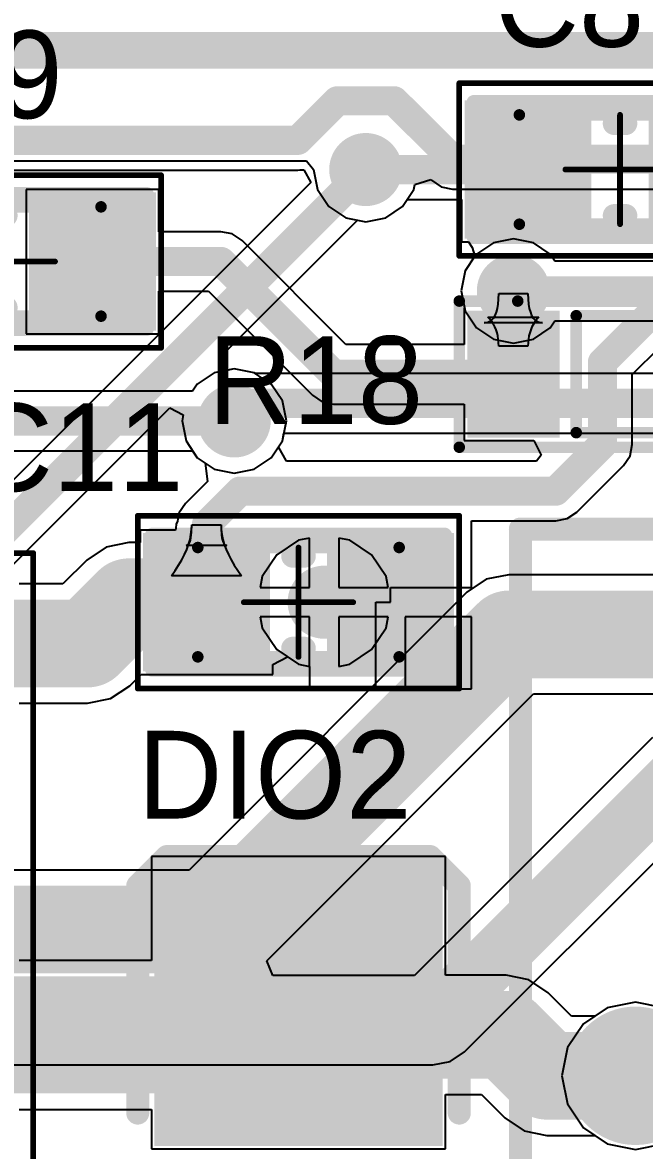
# Model space of a CAD drawing. Header units: millimetres. Extents: x 3.76 to 6.92, y 1.08 to 2.74.
# Drawn here: x 5.1076 to 5.3203, y 1.2695 to 1.6553 of the extents above; entities that cross this region are included whole.
import ezdxf

# ---------------------------------------------------------------- set-up
doc = ezdxf.new("R2010")
doc.units = ezdxf.units.MM
doc.header["$MEASUREMENT"] = 0
for name, color, linetype in [('BottomLayer', 5, 'Continuous'), ('BottomSolder', 6, 'Continuous'), ('Mechanical1', 6, 'Continuous'), ('Mechanical13', 56, 'Continuous'), ('Mechanical15', 56, 'Continuous'), ('MultiLayer', 9, 'Continuous'), ('PadHoleLayer', 156, 'Continuous'), ('TopLayer', 1, 'Continuous'), ('TopOverlay', 2, 'Continuous'), ('TopPaste', 8, 'Continuous'), ('TopSolder', 216, 'Continuous'), ('ViaHoleLayer', 16, 'Continuous')]:
    doc.layers.add(name, color=color, linetype=linetype)

# ---------------------------------------------------------------- blocks, each defined once
blk = doc.blocks.new('CONV_XL4015_3')
at = {"layer": 'Mechanical15', "const_width": 0.00197}
for points in [[(-0.45925, 0.16476), (-0.45925, -0.16476)], [(-0.25138, -0.16476), (-0.45925, -0.16476)]]:
    blk.add_lwpolyline(points, dxfattribs=at)
at = {"layer": 'Mechanical15', "const_width": 0.000984}
blk.add_lwpolyline([(-0.45974, -0.16476, 1), (-0.45876, -0.16476, 1)], format="xyb", close=True, dxfattribs=at)
blk.add_lwpolyline([(-0.45974, -0.16476, 1), (-0.45876, -0.16476, 1)], format="xyb", close=True, dxfattribs=at)
blk = doc.blocks.new('RES_SMD_0603_27')
at = {"layer": 'TopLayer'}
for points in [[(-0.04681, -0.01772), (-0.02319, -0.01772), (-0.04681, 0.01772), (-0.02319, 0.01772)], [(0.02468, -0.01771), (0.0483, -0.01771), (0.02468, 0.01772), (0.0483, 0.01772)]]:
    blk.add_solid(points, dxfattribs=at)
at = {"layer": 'TopOverlay', "const_width": 0.00394}
for points in [[(0.055, 0.025), (-0.055, 0.025)], [(-0.055, 0.025), (-0.055, -0.025)], [(0.055, 0.025), (0.055, -0.025)], [(0.015, 0.02), (-0.015, 0.02)], [(-0.015, 0.02), (-0.015, -0.02)], [(0.015, 0.02), (0.015, -0.02)], [(0.015, -0.02), (-0.015, -0.02)], [(0.035, -0.025), (-0.055, -0.025)], [(0.055, -0.025), (0.035, -0.025)]]:
    blk.add_lwpolyline(points, dxfattribs=at)
at = {"layer": 'TopOverlay', "const_width": 0.00197}
for points in [[(-0.05599, 0.025, 1), (-0.05402, 0.025, 1)], [(-0.05599, 0.025, 1), (-0.05402, 0.025, 1)], [(0.05401, 0.025, 1), (0.05598, 0.025, 1)], [(0.05401, 0.025, 1), (0.05598, 0.025, 1)], [(-0.01599, 0.02, 1), (-0.01402, 0.02, 1)], [(-0.01599, 0.02, 1), (-0.01402, 0.02, 1)], [(0.01401, 0.02, 1), (0.01598, 0.02, 1)], [(0.01401, 0.02, 1), (0.01598, 0.02, 1)], [(-0.01599, -0.02, 1), (-0.01402, -0.02, 1)], [(-0.01599, -0.02, 1), (-0.01402, -0.02, 1)], [(0.01401, -0.02, 1), (0.01598, -0.02, 1)], [(0.01401, -0.02, 1), (0.01598, -0.02, 1)], [(-0.05599, -0.025, 1), (-0.05402, -0.025, 1)], [(-0.05599, -0.025, 1), (-0.05402, -0.025, 1)], [(0.03401, -0.025, 1), (0.03598, -0.025, 1)], [(0.03401, -0.025, 1), (0.03598, -0.025, 1)], [(0.05401, -0.025, 1), (0.05598, -0.025, 1)], [(0.05401, -0.025, 1), (0.05598, -0.025, 1)]]:
    blk.add_lwpolyline(points, format="xyb", close=True, dxfattribs=at)
at = {"layer": 'TopPaste'}
for points in [[(-0.04681, -0.01772), (-0.02319, -0.01772), (-0.04681, 0.01772), (-0.02319, 0.01772)], [(0.02468, -0.01771), (0.0483, -0.01771), (0.02468, 0.01772), (0.0483, 0.01772)]]:
    blk.add_solid(points, dxfattribs=at)
at = {"layer": 'TopSolder'}
for points in [[(-0.05081, -0.02172), (-0.01919, -0.02172), (-0.05081, 0.02172), (-0.01919, 0.02172)], [(0.02068, -0.02171), (0.0523, -0.02171), (0.02068, 0.02172), (0.0523, 0.02172)]]:
    blk.add_solid(points, dxfattribs=at)
blk = doc.blocks.new('L_DIP_M_9_5_6_47')
at = {"layer": 'BottomLayer', "const_width": 0.01969}
for points in [[(-0.08858, 0, 1), (-0.0689, 0, 1)], [(0.0689, 0, 1), (0.08858, 0, 1)]]:
    blk.add_lwpolyline(points, format="xyb", close=True, dxfattribs=at)
at = {"layer": 'BottomSolder', "const_width": 0.02369}
for points in [[(-0.09058, 0, 1), (-0.0669, 0, 1)], [(0.0669, 0, 1), (0.09058, 0, 1)]]:
    blk.add_lwpolyline(points, format="xyb", close=True, dxfattribs=at)
at = {"layer": 'MultiLayer', "const_width": 0.01969}
for points in [[(-0.08858, 0, 1), (-0.0689, 0, 1)], [(0.0689, 0, 1), (0.08858, 0, 1)]]:
    blk.add_lwpolyline(points, format="xyb", close=True, dxfattribs=at)
at = {"layer": 'PadHoleLayer', "const_width": 0.01083}
for points in [[(-0.08415, 0, 1), (-0.07333, 0, 1)], [(0.07333, 0, 1), (0.08415, 0, 1)]]:
    blk.add_lwpolyline(points, format="xyb", close=True, dxfattribs=at)
at = {"layer": 'TopLayer', "const_width": 0.01969}
for points in [[(-0.08858, 0, 1), (-0.0689, 0, 1)], [(0.0689, 0, 1), (0.08858, 0, 1)]]:
    blk.add_lwpolyline(points, format="xyb", close=True, dxfattribs=at)
at = {"layer": 'TopOverlay', "const_width": 0.00787}
for points in [[(-0.11811, -0.18701), (-0.11811, 0.18701)], [(-0.11811, 0.18701), (0.11811, 0.18701)], [(0.11811, -0.18701), (0.11811, 0.18701)], [(-0.11811, -0.18701), (0.11811, -0.18701)]]:
    blk.add_lwpolyline(points, dxfattribs=at)
at = {"layer": 'TopOverlay', "const_width": 0.00394}
for points in [[(-0.12008, 0.18701, 1), (-0.11614, 0.18701, 1)], [(-0.12008, 0.18701, 1), (-0.11614, 0.18701, 1)], [(0.11614, 0.18701, 1), (0.12008, 0.18701, 1)], [(0.11614, 0.18701, 1), (0.12008, 0.18701, 1)], [(-0.12008, -0.18701, 1), (-0.11614, -0.18701, 1)], [(-0.12008, -0.18701, 1), (-0.11614, -0.18701, 1)], [(0.11614, -0.18701, 1), (0.12008, -0.18701, 1)], [(0.11614, -0.18701, 1), (0.12008, -0.18701, 1)]]:
    blk.add_lwpolyline(points, format="xyb", close=True, dxfattribs=at)
at = {"layer": 'TopSolder', "const_width": 0.02369}
for points in [[(-0.09058, 0, 1), (-0.0669, 0, 1)], [(0.0669, 0, 1), (0.09058, 0, 1)]]:
    blk.add_lwpolyline(points, format="xyb", close=True, dxfattribs=at)
blk = doc.blocks.new('DIO_SMD_106_54')
at = {"layer": 'Mechanical1', "const_width": 0.00394}
for points in [[(0.005, -0.00787), (0.005, 0.00787)], [(0.01287, 0), (-0.00287, 0)]]:
    blk.add_lwpolyline(points, dxfattribs=at)
at = {"layer": 'Mechanical1', "const_width": 0.00197}
for points in [[(0.00402, 0.00787, 1), (0.00598, 0.00787, 1)], [(-0.00386, 0, 1), (-0.00189, 0, 1)], [(0.01189, 0, 1), (0.01386, 0, 1)], [(0.00402, -0.00787, 1), (0.00598, -0.00787, 1)]]:
    blk.add_lwpolyline(points, format="xyb", close=True, dxfattribs=at)
at = {"layer": 'TopLayer'}
for points in [[(-0.035, 0.04528), (-0.125, 0.04528), (-0.035, -0.04528), (-0.125, -0.04528)], [(0.125, 0.04528), (0.035, 0.04528), (0.125, -0.04528), (0.035, -0.04528)]]:
    blk.add_solid(points, dxfattribs=at)
at = {"layer": 'TopOverlay', "const_width": 0.00787}
for points in [[(-0.13, 0.045), (-0.12, 0.055)], [(-0.04224, 0.055), (-0.12, 0.055)], [(0.135, 0.055), (0.05224, 0.055)], [(0.135, -0.055), (0.135, 0.055)], [(-0.13, -0.045), (-0.13, 0.045)], [(-0.01012, -0.02468), (-0.01012, 0.01469)], [(-0.00618, -0.005), (0.0135, 0.01469)], [(0.0135, -0.02468), (0.0135, 0.01469)], [(0.00957, -0.01681), (0.00957, 0.00681)], [(0.00366, -0.01091), (0.00366, 0.00091)], [(0.0135, -0.02468), (-0.00618, -0.005)], [(-0.12, -0.055), (-0.13, -0.045)], [(-0.04224, -0.055), (-0.12, -0.055)], [(0.135, -0.055), (0.05224, -0.055)]]:
    blk.add_lwpolyline(points, dxfattribs=at)
at = {"layer": 'TopOverlay', "const_width": 0.00394}
for points in [[(-0.12197, 0.055, 1), (-0.11803, 0.055, 1)], [(-0.12197, 0.055, 1), (-0.11803, 0.055, 1)], [(-0.04421, 0.055, 1), (-0.04028, 0.055, 1)], [(0.05028, 0.055, 1), (0.05421, 0.055, 1)], [(0.13303, 0.055, 1), (0.13697, 0.055, 1)], [(0.13303, 0.055, 1), (0.13697, 0.055, 1)], [(-0.13197, 0.045, 1), (-0.12803, 0.045, 1)], [(-0.13197, 0.045, 1), (-0.12803, 0.045, 1)], [(-0.01209, 0.01469, 1), (-0.00815, 0.01469, 1)], [(0.01154, 0.01469, 1), (0.01547, 0.01469, 1)], [(0.01154, 0.01469, 1), (0.01547, 0.01469, 1)], [(0.0076, 0.00681, 1), (0.01154, 0.00681, 1)], [(0.00169, 0.00091, 1), (0.00563, 0.00091, 1)], [(-0.00815, -0.005, 1), (-0.00421, -0.005, 1)], [(-0.00815, -0.005, 1), (-0.00421, -0.005, 1)], [(0.00169, -0.01091, 1), (0.00563, -0.01091, 1)], [(0.0076, -0.01681, 1), (0.01154, -0.01681, 1)], [(-0.01209, -0.02468, 1), (-0.00815, -0.02468, 1)], [(0.01154, -0.02468, 1), (0.01547, -0.02468, 1)], [(0.01154, -0.02468, 1), (0.01547, -0.02468, 1)], [(-0.13197, -0.045, 1), (-0.12803, -0.045, 1)], [(-0.13197, -0.045, 1), (-0.12803, -0.045, 1)], [(-0.12197, -0.055, 1), (-0.11803, -0.055, 1)], [(-0.12197, -0.055, 1), (-0.11803, -0.055, 1)], [(-0.04421, -0.055, 1), (-0.04028, -0.055, 1)], [(0.05028, -0.055, 1), (0.05421, -0.055, 1)], [(0.13303, -0.055, 1), (0.13697, -0.055, 1)], [(0.13303, -0.055, 1), (0.13697, -0.055, 1)]]:
    blk.add_lwpolyline(points, format="xyb", close=True, dxfattribs=at)
at = {"layer": 'TopPaste'}
for points in [[(-0.035, 0.04528), (-0.125, 0.04528), (-0.035, -0.04528), (-0.125, -0.04528)], [(0.125, 0.04528), (0.035, 0.04528), (0.125, -0.04528), (0.035, -0.04528)]]:
    blk.add_solid(points, dxfattribs=at)
at = {"layer": 'TopSolder'}
for points in [[(-0.031, 0.04928), (-0.129, 0.04928), (-0.031, -0.04928), (-0.129, -0.04928)], [(0.129, 0.04928), (0.031, 0.04928), (0.129, -0.04928), (0.031, -0.04928)]]:
    blk.add_solid(points, dxfattribs=at)
blk = doc.blocks.new('CN_SMD_0603_71')
at = {"layer": 'Mechanical13', "const_width": 0.00394}
for points in [[(-0.03445, -0.0187), (-0.03445, 0.0187)], [(-0.03445, 0.0187), (0.03445, 0.0187)], [(0.03445, -0.0187), (0.03445, 0.0187)], [(-0.03445, -0.0187), (0.03445, -0.0187)]]:
    blk.add_lwpolyline(points, dxfattribs=at)
at = {"layer": 'Mechanical13', "const_width": 0.00197}
for points in [[(-0.03543, 0.0187, 1), (-0.03346, 0.0187, 1)], [(-0.03543, 0.0187, 1), (-0.03346, 0.0187, 1)], [(0.03346, 0.0187, 1), (0.03543, 0.0187, 1)], [(0.03346, 0.0187, 1), (0.03543, 0.0187, 1)], [(-0.03543, -0.0187, 1), (-0.03346, -0.0187, 1)], [(-0.03543, -0.0187, 1), (-0.03346, -0.0187, 1)], [(0.03346, -0.0187, 1), (0.03543, -0.0187, 1)], [(0.03346, -0.0187, 1), (0.03543, -0.0187, 1)]]:
    blk.add_lwpolyline(points, format="xyb", close=True, dxfattribs=at)
at = {"layer": 'Mechanical15', "const_width": 0.00197}
for points in [[(-0.055, -0.02953), (-0.055, 0.02953)], [(-0.055, 0.02953), (0.055, 0.02953)], [(0.055, -0.02953), (0.055, 0.02953)], [(0, -0.0187), (0, 0.0187)], [(-0.0187, 0), (0.0187, 0)], [(-0.055, -0.02953), (0.055, -0.02953)]]:
    blk.add_lwpolyline(points, dxfattribs=at)
at = {"layer": 'Mechanical15', "const_width": 0.000984}
for points in [[(-0.05549, 0.02953, 1), (-0.05451, 0.02953, 1)], [(-0.05549, 0.02953, 1), (-0.05451, 0.02953, 1)], [(0.05451, 0.02953, 1), (0.05549, 0.02953, 1)], [(0.05451, 0.02953, 1), (0.05549, 0.02953, 1)], [(-0.00049, 0.0187, 1), (0.00049, 0.0187, 1)], [(-0.01919, 0, 1), (-0.01821, 0, 1)], [(0.01821, 0, 1), (0.01919, 0, 1)], [(-0.00049, -0.0187, 1), (0.00049, -0.0187, 1)], [(-0.05549, -0.02953, 1), (-0.05451, -0.02953, 1)], [(-0.05549, -0.02953, 1), (-0.05451, -0.02953, 1)], [(0.05451, -0.02953, 1), (0.05549, -0.02953, 1)], [(0.05451, -0.02953, 1), (0.05549, -0.02953, 1)]]:
    blk.add_lwpolyline(points, format="xyb", close=True, dxfattribs=at)
at = {"layer": 'TopLayer'}
for points in [[(-0.01378, -0.01969), (-0.01378, 0.01969), (-0.04921, -0.01969), (-0.04921, 0.01969)], [(0.04921, -0.01969), (0.04921, 0.01969), (0.01378, -0.01969), (0.01378, 0.01969)]]:
    blk.add_solid(points, dxfattribs=at)
at = {"layer": 'TopOverlay'}
for points, const_width in [([(-0.05, -0.023), (-0.05, 0.023)], 0.005), ([(-0.05, 0.023), (0.05, 0.023)], 0.005), ([(0.05, -0.023), (0.05, 0.023)], 0.005), ([(-0.00197, 0.01575), (0.00197, 0.01575)], 0.00787), ([(-0.00197, -0.01575), (0.00197, -0.01575)], 0.00787), ([(-0.05, -0.023), (0.05, -0.023)], 0.005)]:
    blk.add_lwpolyline(points, dxfattribs=dict(at, const_width=const_width))
for points, const_width in [([(-0.05125, 0.023, 1), (-0.04875, 0.023, 1)], 0.0025), ([(-0.05125, 0.023, 1), (-0.04875, 0.023, 1)], 0.0025), ([(0.04875, 0.023, 1), (0.05125, 0.023, 1)], 0.0025), ([(0.04875, 0.023, 1), (0.05125, 0.023, 1)], 0.0025), ([(-0.00394, 0.01575, 1), (0, 0.01575, 1)], 0.00394), ([(0, 0.01575, 1), (0.00394, 0.01575, 1)], 0.00394), ([(-0.00394, -0.01575, 1), (0, -0.01575, 1)], 0.00394), ([(0, -0.01575, 1), (0.00394, -0.01575, 1)], 0.00394), ([(-0.05125, -0.023, 1), (-0.04875, -0.023, 1)], 0.0025), ([(-0.05125, -0.023, 1), (-0.04875, -0.023, 1)], 0.0025), ([(0.04875, -0.023, 1), (0.05125, -0.023, 1)], 0.0025), ([(0.04875, -0.023, 1), (0.05125, -0.023, 1)], 0.0025)]:
    blk.add_lwpolyline(points, format="xyb", close=True, dxfattribs=dict(at, const_width=const_width))
at = {"layer": 'TopPaste'}
for points in [[(-0.01378, -0.01969), (-0.01378, 0.01969), (-0.04921, -0.01969), (-0.04921, 0.01969)], [(0.04921, -0.01969), (0.04921, 0.01969), (0.01378, -0.01969), (0.01378, 0.01969)]]:
    blk.add_solid(points, dxfattribs=at)
at = {"layer": 'TopSolder'}
for points in [[(-0.00978, -0.02369), (-0.00978, 0.02369), (-0.05321, -0.02369), (-0.05321, 0.02369)], [(0.05321, -0.02369), (0.05321, 0.02369), (0.00978, -0.02369), (0.00978, 0.02369)]]:
    blk.add_solid(points, dxfattribs=at)
blk = doc.blocks.new('CN_SMD_0603_73')
at = {"layer": 'Mechanical13', "const_width": 0.00394}
for points in [[(-0.03445, 0.0187), (-0.03445, -0.0187)], [(0.03445, 0.0187), (-0.03445, 0.0187)], [(0.03445, 0.0187), (0.03445, -0.0187)], [(0.03445, -0.0187), (-0.03445, -0.0187)]]:
    blk.add_lwpolyline(points, dxfattribs=at)
at = {"layer": 'Mechanical13', "const_width": 0.00197}
for points in [[(-0.03543, 0.0187, 1), (-0.03346, 0.0187, 1)], [(-0.03543, 0.0187, 1), (-0.03346, 0.0187, 1)], [(0.03346, 0.0187, 1), (0.03543, 0.0187, 1)], [(0.03346, 0.0187, 1), (0.03543, 0.0187, 1)], [(-0.03543, -0.0187, 1), (-0.03346, -0.0187, 1)], [(-0.03543, -0.0187, 1), (-0.03346, -0.0187, 1)], [(0.03346, -0.0187, 1), (0.03543, -0.0187, 1)], [(0.03346, -0.0187, 1), (0.03543, -0.0187, 1)]]:
    blk.add_lwpolyline(points, format="xyb", close=True, dxfattribs=at)
at = {"layer": 'Mechanical15', "const_width": 0.00197}
for points in [[(-0.055, 0.02953), (-0.055, -0.02953)], [(0.055, 0.02953), (-0.055, 0.02953)], [(0.055, 0.02953), (0.055, -0.02953)], [(0, 0.0187), (0, -0.0187)], [(0.0187, 0), (-0.0187, 0)], [(0.055, -0.02953), (-0.055, -0.02953)]]:
    blk.add_lwpolyline(points, dxfattribs=at)
at = {"layer": 'Mechanical15', "const_width": 0.000984}
for points in [[(-0.05549, 0.02953, 1), (-0.05451, 0.02953, 1)], [(-0.05549, 0.02953, 1), (-0.05451, 0.02953, 1)], [(0.05451, 0.02953, 1), (0.05549, 0.02953, 1)], [(0.05451, 0.02953, 1), (0.05549, 0.02953, 1)], [(-0.00049, 0.0187, 1), (0.00049, 0.0187, 1)], [(-0.01919, 0, 1), (-0.01821, 0, 1)], [(0.01821, 0, 1), (0.01919, 0, 1)], [(-0.00049, -0.0187, 1), (0.00049, -0.0187, 1)], [(-0.05549, -0.02953, 1), (-0.05451, -0.02953, 1)], [(-0.05549, -0.02953, 1), (-0.05451, -0.02953, 1)], [(0.05451, -0.02953, 1), (0.05549, -0.02953, 1)], [(0.05451, -0.02953, 1), (0.05549, -0.02953, 1)]]:
    blk.add_lwpolyline(points, format="xyb", close=True, dxfattribs=at)
at = {"layer": 'TopLayer'}
for points in [[(-0.01378, -0.01969), (-0.01378, 0.01969), (-0.04921, -0.01969), (-0.04921, 0.01969)], [(0.04921, -0.01969), (0.04921, 0.01969), (0.01378, -0.01969), (0.01378, 0.01969)]]:
    blk.add_solid(points, dxfattribs=at)
at = {"layer": 'TopOverlay'}
for points, const_width in [([(-0.05, 0.023), (-0.05, -0.023)], 0.005), ([(0.05, 0.023), (-0.05, 0.023)], 0.005), ([(0.05, 0.023), (0.05, -0.023)], 0.005), ([(0.00197, 0.01575), (-0.00197, 0.01575)], 0.00787), ([(0.00197, -0.01575), (-0.00197, -0.01575)], 0.00787), ([(0.05, -0.023), (-0.05, -0.023)], 0.005)]:
    blk.add_lwpolyline(points, dxfattribs=dict(at, const_width=const_width))
for points, const_width in [([(-0.05125, 0.023, 1), (-0.04875, 0.023, 1)], 0.0025), ([(-0.05125, 0.023, 1), (-0.04875, 0.023, 1)], 0.0025), ([(0.04875, 0.023, 1), (0.05125, 0.023, 1)], 0.0025), ([(0.04875, 0.023, 1), (0.05125, 0.023, 1)], 0.0025), ([(-0.00394, 0.01575, 1), (0, 0.01575, 1)], 0.00394), ([(0, 0.01575, 1), (0.00394, 0.01575, 1)], 0.00394), ([(-0.00394, -0.01575, 1), (0, -0.01575, 1)], 0.00394), ([(0, -0.01575, 1), (0.00394, -0.01575, 1)], 0.00394), ([(-0.05125, -0.023, 1), (-0.04875, -0.023, 1)], 0.0025), ([(-0.05125, -0.023, 1), (-0.04875, -0.023, 1)], 0.0025), ([(0.04875, -0.023, 1), (0.05125, -0.023, 1)], 0.0025), ([(0.04875, -0.023, 1), (0.05125, -0.023, 1)], 0.0025)]:
    blk.add_lwpolyline(points, format="xyb", close=True, dxfattribs=dict(at, const_width=const_width))
at = {"layer": 'TopPaste'}
for points in [[(-0.01378, -0.01969), (-0.01378, 0.01969), (-0.04921, -0.01969), (-0.04921, 0.01969)], [(0.04921, -0.01969), (0.04921, 0.01969), (0.01378, -0.01969), (0.01378, 0.01969)]]:
    blk.add_solid(points, dxfattribs=at)
at = {"layer": 'TopSolder'}
for points in [[(-0.00978, -0.02369), (-0.00978, 0.02369), (-0.05321, -0.02369), (-0.05321, 0.02369)], [(0.05321, -0.02369), (0.05321, 0.02369), (0.00978, -0.02369), (0.00978, 0.02369)]]:
    blk.add_solid(points, dxfattribs=at)
blk = doc.blocks.new('CN_SMD_0603_74')
at = {"layer": 'Mechanical13', "const_width": 0.00394}
for points in [[(-0.03445, 0.0187), (-0.03445, -0.0187)], [(0.03445, 0.0187), (-0.03445, 0.0187)], [(0.03445, 0.0187), (0.03445, -0.0187)], [(0.03445, -0.0187), (-0.03445, -0.0187)]]:
    blk.add_lwpolyline(points, dxfattribs=at)
at = {"layer": 'Mechanical13', "const_width": 0.00197}
for points in [[(-0.03543, 0.0187, 1), (-0.03346, 0.0187, 1)], [(-0.03543, 0.0187, 1), (-0.03346, 0.0187, 1)], [(0.03346, 0.0187, 1), (0.03543, 0.0187, 1)], [(0.03346, 0.0187, 1), (0.03543, 0.0187, 1)], [(-0.03543, -0.0187, 1), (-0.03346, -0.0187, 1)], [(-0.03543, -0.0187, 1), (-0.03346, -0.0187, 1)], [(0.03346, -0.0187, 1), (0.03543, -0.0187, 1)], [(0.03346, -0.0187, 1), (0.03543, -0.0187, 1)]]:
    blk.add_lwpolyline(points, format="xyb", close=True, dxfattribs=at)
at = {"layer": 'Mechanical15', "const_width": 0.00197}
for points in [[(-0.055, 0.02953), (-0.055, -0.02953)], [(0.055, 0.02953), (-0.055, 0.02953)], [(0.055, 0.02953), (0.055, -0.02953)], [(0, 0.0187), (0, -0.0187)], [(0.0187, 0), (-0.0187, 0)], [(0.055, -0.02953), (-0.055, -0.02953)]]:
    blk.add_lwpolyline(points, dxfattribs=at)
at = {"layer": 'Mechanical15', "const_width": 0.000984}
for points in [[(-0.05549, 0.02953, 1), (-0.05451, 0.02953, 1)], [(-0.05549, 0.02953, 1), (-0.05451, 0.02953, 1)], [(0.05451, 0.02953, 1), (0.05549, 0.02953, 1)], [(0.05451, 0.02953, 1), (0.05549, 0.02953, 1)], [(-0.00049, 0.0187, 1), (0.00049, 0.0187, 1)], [(-0.01919, 0, 1), (-0.01821, 0, 1)], [(0.01821, 0, 1), (0.01919, 0, 1)], [(-0.00049, -0.0187, 1), (0.00049, -0.0187, 1)], [(-0.05549, -0.02953, 1), (-0.05451, -0.02953, 1)], [(-0.05549, -0.02953, 1), (-0.05451, -0.02953, 1)], [(0.05451, -0.02953, 1), (0.05549, -0.02953, 1)], [(0.05451, -0.02953, 1), (0.05549, -0.02953, 1)]]:
    blk.add_lwpolyline(points, format="xyb", close=True, dxfattribs=at)
at = {"layer": 'TopLayer'}
for points in [[(-0.01378, -0.01969), (-0.01378, 0.01969), (-0.04921, -0.01969), (-0.04921, 0.01969)], [(0.04921, -0.01969), (0.04921, 0.01969), (0.01378, -0.01969), (0.01378, 0.01969)]]:
    blk.add_solid(points, dxfattribs=at)
at = {"layer": 'TopOverlay'}
for points, const_width in [([(-0.05, 0.023), (-0.05, -0.023)], 0.005), ([(0.05, 0.023), (-0.05, 0.023)], 0.005), ([(0.05, 0.023), (0.05, -0.023)], 0.005), ([(0.00197, 0.01575), (-0.00197, 0.01575)], 0.00787), ([(0.00197, -0.01575), (-0.00197, -0.01575)], 0.00787), ([(0.05, -0.023), (-0.05, -0.023)], 0.005)]:
    blk.add_lwpolyline(points, dxfattribs=dict(at, const_width=const_width))
for points, const_width in [([(-0.05125, 0.023, 1), (-0.04875, 0.023, 1)], 0.0025), ([(-0.05125, 0.023, 1), (-0.04875, 0.023, 1)], 0.0025), ([(0.04875, 0.023, 1), (0.05125, 0.023, 1)], 0.0025), ([(0.04875, 0.023, 1), (0.05125, 0.023, 1)], 0.0025), ([(-0.00394, 0.01575, 1), (0, 0.01575, 1)], 0.00394), ([(0, 0.01575, 1), (0.00394, 0.01575, 1)], 0.00394), ([(-0.00394, -0.01575, 1), (0, -0.01575, 1)], 0.00394), ([(0, -0.01575, 1), (0.00394, -0.01575, 1)], 0.00394), ([(-0.05125, -0.023, 1), (-0.04875, -0.023, 1)], 0.0025), ([(-0.05125, -0.023, 1), (-0.04875, -0.023, 1)], 0.0025), ([(0.04875, -0.023, 1), (0.05125, -0.023, 1)], 0.0025), ([(0.04875, -0.023, 1), (0.05125, -0.023, 1)], 0.0025)]:
    blk.add_lwpolyline(points, format="xyb", close=True, dxfattribs=dict(at, const_width=const_width))
at = {"layer": 'TopPaste'}
for points in [[(-0.01378, -0.01969), (-0.01378, 0.01969), (-0.04921, -0.01969), (-0.04921, 0.01969)], [(0.04921, -0.01969), (0.04921, 0.01969), (0.01378, -0.01969), (0.01378, 0.01969)]]:
    blk.add_solid(points, dxfattribs=at)
at = {"layer": 'TopSolder'}
for points in [[(-0.00978, -0.02369), (-0.00978, 0.02369), (-0.05321, -0.02369), (-0.05321, 0.02369)], [(0.05321, -0.02369), (0.05321, 0.02369), (0.00978, -0.02369), (0.00978, 0.02369)]]:
    blk.add_solid(points, dxfattribs=at)

msp = doc.modelspace()

# ---------------------------------------------------------------- linework, layer by layer
at = {"layer": 'BottomLayer'}
for p, q in [((5.08623, 1.6048), (5.20177, 1.6048)), ((5.20177, 1.6048), (5.20246, 1.60494)), ((5.20246, 1.60494), (5.20382, 1.60496)), ((5.20382, 1.60496), (5.20616, 1.60058)), ((5.24183, 1.59991), (5.24726, 1.60156)), ((5.24726, 1.60156), (5.24749, 1.60133)), ((5.24749, 1.60133), (5.25079, 1.59912)), ((5.20616, 1.60058), (5.07978, 1.4742)), ((5.23762, 1.59238), (5.24148, 1.59817)), ((5.24148, 1.59817), (5.24183, 1.59991)), ((5.25079, 1.59912), (5.2547, 1.59834)), ((5.2547, 1.59834), (5.4163, 1.59834)), ((5.23183, 1.58852), (5.23762, 1.59238)), ((5.17546, 1.54104), (5.22214, 1.58773)), ((5.22214, 1.58773), (5.225, 1.58716)), ((5.225, 1.58716), (5.23183, 1.58852)), ((5.26868, 1.57998), (5.26289, 1.57611)), ((5.27551, 1.58133), (5.26868, 1.57998)), ((5.28234, 1.57998), (5.27551, 1.58133)), ((5.28813, 1.57611), (5.28234, 1.57998)), ((5.26289, 1.57611), (5.25902, 1.57032)), ((5.28974, 1.57369), (5.28813, 1.57611)), ((5.25902, 1.57032), (5.25767, 1.56349)), ((5.45649, 1.57369), (5.28974, 1.57369)), ((5.25767, 1.56349), (5.25902, 1.55666)), ((5.25902, 1.55666), (5.26289, 1.55087)), ((5.28813, 1.55087), (5.28974, 1.5533)), ((5.28974, 1.5533), (5.46549, 1.5533)), ((5.26289, 1.55087), (5.26868, 1.54701)), ((5.28234, 1.54701), (5.28813, 1.55087)), ((5.26868, 1.54701), (5.27551, 1.54565)), ((5.27551, 1.54565), (5.28234, 1.54701)), ((5.17792, 1.53643), (5.17546, 1.54104)), ((5.18, 1.53684), (5.17792, 1.53643)), ((5.18683, 1.53548), (5.18, 1.53684)), ((5.18726, 1.5352), (5.18683, 1.53548)), ((5.52877, 1.5352), (5.18726, 1.5352)), ((5.09121, 1.45679), (5.15796, 1.52354)), ((5.15796, 1.52354), (5.16257, 1.52108)), ((5.16257, 1.52108), (5.16216, 1.519)), ((5.16216, 1.519), (5.16352, 1.51217)), ((5.19648, 1.51217), (5.19701, 1.5148)), ((5.19701, 1.5148), (5.52877, 1.5148)), ((5.16352, 1.51217), (5.16738, 1.50638)), ((5.19262, 1.50638), (5.19648, 1.51217)), ((5.16738, 1.50638), (5.17317, 1.50252)), ((5.18683, 1.50252), (5.19262, 1.50638)), ((5.17317, 1.50252), (5.18, 1.50116)), ((5.18, 1.50116), (5.18683, 1.50252)), ((5.202, 1.47819), (5.19456, 1.47322)), ((5.20578, 1.47895), (5.202, 1.47819)), ((5.20578, 1.462), (5.20578, 1.47895)), ((5.21956, 1.47819), (5.21578, 1.47895)), ((5.21578, 1.47895), (5.21578, 1.462)), ((5.227, 1.47322), (5.21956, 1.47819)), ((5.19456, 1.47322), (5.18959, 1.46578)), ((5.23197, 1.46578), (5.227, 1.47322)), ((5.274, 1.46639), (5.2662, 1.46484)), ((5.39985, 1.46639), (5.274, 1.46639)), ((5.18959, 1.46578), (5.18883, 1.462)), ((5.23273, 1.462), (5.23197, 1.46578)), ((5.2662, 1.46484), (5.25958, 1.46042)), ((5.25958, 1.46042), (5.16455, 1.36539)), ((5.18883, 1.462), (5.20578, 1.462)), ((5.21578, 1.462), (5.23273, 1.462)), ((5.20578, 1.452), (5.18883, 1.452)), ((5.18883, 1.452), (5.18959, 1.44822)), ((5.20578, 1.43505), (5.20578, 1.452)), ((5.23273, 1.452), (5.21578, 1.452)), ((5.21578, 1.452), (5.21578, 1.43505)), ((5.23197, 1.44822), (5.23273, 1.452)), ((5.18959, 1.44822), (5.19456, 1.44078)), ((5.227, 1.44078), (5.23197, 1.44822)), ((5.19456, 1.44078), (5.202, 1.43581)), ((5.21956, 1.43581), (5.227, 1.44078)), ((5.202, 1.43581), (5.20578, 1.43505)), ((5.21578, 1.43505), (5.21956, 1.43581)), ((5.19113, 1.33429), (5.28245, 1.42561)), ((5.28245, 1.42561), (5.32885, 1.42561)), ((5.3231, 1.41073), (5.24167, 1.32929)), ((5.25881, 1.30319), (5.34473, 1.3891)), ((5.16455, 1.36539), (4.9883, 1.36539)), ((5.1932, 1.32929), (5.19113, 1.33429)), ((5.24167, 1.32929), (5.1932, 1.32929)), ((5.31726, 1.32017), (5.30763, 1.31825)), ((5.32689, 1.31825), (5.31726, 1.32017)), ((5.30763, 1.31825), (5.29946, 1.3128)), ((5.29946, 1.3128), (5.29401, 1.30463)), ((5.29401, 1.30463), (5.29209, 1.295)), ((5.25385, 1.29987), (5.25881, 1.30319)), ((4.52084, 1.29871), (5.248, 1.29871)), ((5.248, 1.29871), (5.25385, 1.29987)), ((5.29209, 1.295), (5.29401, 1.28537)), ((5.29401, 1.28537), (5.29946, 1.2772)), ((5.29946, 1.2772), (5.30763, 1.27175)), ((5.30763, 1.27175), (5.31726, 1.26983)), ((5.31726, 1.26983), (5.32689, 1.27175))]:
    msp.add_line(p, q, dxfattribs=at)
for points, const_width in [([(5.06827, 1.6445), (5.40027, 1.6445)], 0.01), ([(5.20177, 1.615), (5.21527, 1.6285)], 0.01), ([(5.21527, 1.6285), (5.23473, 1.6285)], 0.01), ([(5.23473, 1.6285), (5.2547, 1.60854)], 0.01), ([(5.072, 1.615), (5.20177, 1.615)], 0.01), ([(5.2547, 1.60854), (5.43054, 1.60854)], 0.01), ([(5.084, 1.464), (5.225, 1.605)], 0.01), ([(5.27551, 1.56349), (5.46549, 1.56349)], 0.01), ([(5.18, 1.519), (5.186, 1.525)], 0.01), ([(5.186, 1.525), (5.543, 1.525)], 0.01), ([(5.173, 1.345), (5.274, 1.446)], 0.03), ([(5.274, 1.446), (5.84016, 1.446)], 0.03), ([(5.248, 1.314), (5.34, 1.406)], 0.02), ([(4.956, 1.345), (5.173, 1.345)], 0.03), ([(4.52084, 1.314), (5.248, 1.314)], 0.02)]:
    msp.add_lwpolyline(points, dxfattribs=dict(at, const_width=const_width))
for points, const_width in [([(5.21277, 1.6285, 1), (5.21777, 1.6285, 1)], 0.005), ([(5.21277, 1.6285, 1), (5.21777, 1.6285, 1)], 0.005), ([(5.23223, 1.6285, 1), (5.23723, 1.6285, 1)], 0.005), ([(5.23223, 1.6285, 1), (5.23723, 1.6285, 1)], 0.005), ([(5.19927, 1.615, 1), (5.20427, 1.615, 1)], 0.005), ([(5.19927, 1.615, 1), (5.20427, 1.615, 1)], 0.005), ([(5.21875, 1.605, 1), (5.23125, 1.605, 1)], 0.0125), ([(5.2522, 1.60854, 1), (5.2572, 1.60854, 1)], 0.005), ([(5.2522, 1.60854, 1), (5.2572, 1.60854, 1)], 0.005), ([(5.2225, 1.605, 1), (5.2275, 1.605, 1)], 0.005), ([(5.26926, 1.56349, 1), (5.28176, 1.56349, 1)], 0.0125), ([(5.27301, 1.56349, 1), (5.27801, 1.56349, 1)], 0.005), ([(5.17375, 1.519, 1), (5.18625, 1.519, 1)], 0.0125), ([(5.1835, 1.525, 1), (5.1885, 1.525, 1)], 0.005), ([(5.1835, 1.525, 1), (5.1885, 1.525, 1)], 0.005), ([(5.1775, 1.519, 1), (5.1825, 1.519, 1)], 0.005), ([(5.20453, 1.457, 1), (5.21703, 1.457, 1)], 0.0125), ([(5.2665, 1.446, 1), (5.2815, 1.446, 1)], 0.015), ([(5.2665, 1.446, 1), (5.2815, 1.446, 1)], 0.015), ([(5.1655, 1.345, 1), (5.1805, 1.345, 1)], 0.015), ([(5.1655, 1.345, 1), (5.1805, 1.345, 1)], 0.015), ([(5.243, 1.314, 1), (5.253, 1.314, 1)], 0.01), ([(5.243, 1.314, 1), (5.253, 1.314, 1)], 0.01)]:
    msp.add_lwpolyline(points, format="xyb", close=True, dxfattribs=dict(at, const_width=const_width))
at = {"layer": 'MultiLayer', "const_width": 0.0125}
for points in [[(5.21875, 1.605, 1), (5.23125, 1.605, 1)], [(5.26926, 1.56349, 1), (5.28176, 1.56349, 1)], [(5.17375, 1.519, 1), (5.18625, 1.519, 1)], [(5.20453, 1.457, 1), (5.21703, 1.457, 1)]]:
    msp.add_lwpolyline(points, format="xyb", close=True, dxfattribs=at)
at = {"layer": 'TopLayer'}
for p, q in [((5.08837, 1.608), (5.2047, 1.608)), ((5.2047, 1.608), (5.20716, 1.605)), ((5.20716, 1.605), (5.20852, 1.59817)), ((5.15421, 1.59823), (5.10878, 1.59823)), ((5.10878, 1.59823), (5.10878, 1.54886)), ((5.15421, 1.58374), (5.15421, 1.59823)), ((5.20852, 1.59817), (5.21238, 1.59238)), ((5.23762, 1.59238), (5.23923, 1.5948)), ((5.23923, 1.5948), (5.25779, 1.5948)), ((5.25779, 1.5948), (5.25779, 1.58031)), ((5.21238, 1.59238), (5.21817, 1.58852)), ((5.23183, 1.58852), (5.23762, 1.59238)), ((5.21817, 1.58852), (5.225, 1.58716)), ((5.225, 1.58716), (5.23183, 1.58852)), ((5.17546, 1.58374), (5.15421, 1.58374)), ((5.17936, 1.58296), (5.17546, 1.58374)), ((5.18267, 1.58075), (5.17936, 1.58296)), ((5.21823, 1.54519), (5.18267, 1.58075)), ((5.25779, 1.58031), (5.26019, 1.58031)), ((5.26019, 1.58031), (5.26146, 1.57833)), ((5.26146, 1.57833), (5.26236, 1.57532)), ((5.26236, 1.57532), (5.25902, 1.57032)), ((5.25902, 1.57032), (5.25767, 1.56349)), ((5.15421, 1.54886), (5.15421, 1.56335)), ((5.15421, 1.56335), (5.17123, 1.56335)), ((5.17123, 1.56335), (5.20679, 1.52779)), ((5.25767, 1.56349), (5.25879, 1.55783)), ((5.27046, 1.56069), (5.27051, 1.56259)), ((5.27051, 1.56259), (5.28051, 1.56259)), ((5.28051, 1.56259), (5.28056, 1.56069)), ((5.27006, 1.55749), (5.27031, 1.55899)), ((5.27031, 1.55899), (5.27046, 1.56069)), ((5.28056, 1.56069), (5.28071, 1.55899)), ((5.28071, 1.55899), (5.28096, 1.55749)), ((5.25879, 1.55783), (5.2587, 1.55771)), ((5.2587, 1.55771), (5.2587, 1.55771)), ((5.2587, 1.55771), (5.2587, 1.54519)), ((5.26871, 1.55419), (5.26926, 1.55509)), ((5.26926, 1.55509), (5.26971, 1.55619)), ((5.26971, 1.55619), (5.27006, 1.55749)), ((5.28096, 1.55749), (5.28131, 1.55619)), ((5.28131, 1.55619), (5.28176, 1.55509)), ((5.28176, 1.55509), (5.28231, 1.55419)), ((5.26551, 1.55259), (5.26646, 1.55269)), ((5.28551, 1.55259), (5.26551, 1.55259)), ((5.26646, 1.55269), (5.26731, 1.55299)), ((5.26747, 1.5538), (5.26676, 1.55456)), ((5.26676, 1.55456), (5.28426, 1.55456)), ((5.26731, 1.55299), (5.26806, 1.55349)), ((5.26811, 1.55299), (5.26747, 1.5538)), ((5.26806, 1.55349), (5.26871, 1.55419)), ((5.26867, 1.55212), (5.26811, 1.55299)), ((5.26916, 1.5512), (5.26867, 1.55212)), ((5.26957, 1.55022), (5.26916, 1.5512)), ((5.28186, 1.5512), (5.28145, 1.55022)), ((5.28235, 1.55212), (5.28186, 1.5512)), ((5.28231, 1.55419), (5.28296, 1.55349)), ((5.28291, 1.55299), (5.28235, 1.55212)), ((5.28355, 1.5538), (5.28291, 1.55299)), ((5.28296, 1.55349), (5.28371, 1.55299)), ((5.28426, 1.55456), (5.28355, 1.5538)), ((5.28371, 1.55299), (5.28456, 1.55269)), ((5.28456, 1.55269), (5.28551, 1.55259)), ((5.10878, 1.54886), (5.15421, 1.54886)), ((5.26991, 1.54919), (5.26957, 1.55022)), ((5.27017, 1.54811), (5.26991, 1.54919)), ((5.27036, 1.54697), (5.27017, 1.54811)), ((5.28085, 1.54811), (5.28066, 1.54697)), ((5.28111, 1.54919), (5.28085, 1.54811)), ((5.28145, 1.55022), (5.28111, 1.54919)), ((5.2587, 1.54519), (5.21823, 1.54519)), ((5.27047, 1.54578), (5.27036, 1.54697)), ((5.27051, 1.54453), (5.27047, 1.54578)), ((5.28051, 1.54453), (5.27051, 1.54453)), ((5.28055, 1.54578), (5.28051, 1.54453)), ((5.28066, 1.54697), (5.28055, 1.54578)), ((5.3162, 1.53486), (5.32557, 1.54423)), ((5.18, 1.53684), (5.17317, 1.53548)), ((5.18683, 1.53548), (5.18, 1.53684)), ((5.17317, 1.53548), (5.16738, 1.53162)), ((5.19262, 1.53162), (5.18683, 1.53548)), ((5.3162, 1.511), (5.3162, 1.53486)), ((5.16577, 1.5292), (4.93815, 1.5292)), ((5.16738, 1.53162), (5.16577, 1.5292)), ((5.19648, 1.52583), (5.19262, 1.53162)), ((5.19784, 1.519), (5.19648, 1.52583)), ((5.20679, 1.52779), (5.2101, 1.52558)), ((5.2101, 1.52558), (5.214, 1.5248)), ((5.214, 1.5248), (5.2587, 1.5248)), ((5.2587, 1.5248), (5.2587, 1.51228)), ((5.19648, 1.51217), (5.19784, 1.519)), ((4.739, 1.5088), (5.16577, 1.5088)), ((5.16577, 1.5088), (5.16738, 1.50638)), ((5.19516, 1.5102), (5.19648, 1.51217)), ((5.19784, 1.5052), (5.19516, 1.5102)), ((5.2587, 1.51228), (5.28247, 1.51228)), ((5.28247, 1.51228), (5.28497, 1.50728)), ((5.31542, 1.5071), (5.3162, 1.511)), ((5.16738, 1.50638), (5.17009, 1.50458)), ((5.28341, 1.5052), (5.19784, 1.5052)), ((5.28497, 1.50728), (5.28341, 1.5052)), ((5.31321, 1.50379), (5.31542, 1.5071)), ((5.17009, 1.50458), (5.17085, 1.49827)), ((5.29721, 1.48779), (5.31321, 1.50379)), ((5.17085, 1.49827), (5.16329, 1.49071)), ((5.16329, 1.49071), (5.16108, 1.48741)), ((5.16108, 1.48741), (5.16055, 1.4847)), ((5.29, 1.4848), (5.2939, 1.48558)), ((5.2939, 1.48558), (5.29721, 1.48779)), ((5.15996, 1.48168), (5.14779, 1.48168)), ((5.14779, 1.48168), (5.14779, 1.47739)), ((5.16004, 1.48231), (5.15996, 1.48168)), ((5.1601, 1.48373), (5.16004, 1.48231)), ((5.16055, 1.4847), (5.1601, 1.48373)), ((5.16522, 1.48018), (5.16543, 1.48185)), ((5.16543, 1.48185), (5.1655, 1.4835)), ((5.16543, 1.48096), (5.1655, 1.4835)), ((5.1655, 1.4835), (5.1755, 1.4835)), ((5.1655, 1.4835), (5.1755, 1.4835)), ((5.1755, 1.4835), (5.17557, 1.48185)), ((5.1755, 1.4835), (5.17552, 1.48216)), ((5.17552, 1.48216), (5.17568, 1.4799)), ((5.17557, 1.48185), (5.17578, 1.48018)), ((5.26121, 1.462), (5.26121, 1.4848)), ((5.26121, 1.4848), (5.29, 1.4848)), ((5.16439, 1.47677), (5.16488, 1.47849)), ((5.16481, 1.47757), (5.16502, 1.47821)), ((5.16488, 1.47849), (5.16522, 1.48018)), ((5.16502, 1.47821), (5.16519, 1.47899)), ((5.16519, 1.47899), (5.16533, 1.4799)), ((5.16533, 1.4799), (5.16543, 1.48096)), ((5.17568, 1.4799), (5.17581, 1.47899)), ((5.17578, 1.48018), (5.17613, 1.47849)), ((5.17581, 1.47899), (5.17599, 1.47821)), ((5.17599, 1.47821), (5.1762, 1.47757)), ((5.17613, 1.47849), (5.17662, 1.47677)), ((5.1362, 1.47584), (5.12958, 1.47142)), ((5.144, 1.47739), (5.1362, 1.47584)), ((5.14779, 1.47739), (5.144, 1.47739)), ((5.16299, 1.47327), (5.16376, 1.47503)), ((5.16357, 1.47645), (5.16393, 1.47652)), ((5.17744, 1.47645), (5.16357, 1.47645)), ((5.16376, 1.47503), (5.16439, 1.47677)), ((5.16393, 1.47652), (5.16426, 1.47673)), ((5.16426, 1.47673), (5.16455, 1.47708)), ((5.16455, 1.47708), (5.16481, 1.47757)), ((5.1762, 1.47757), (5.17645, 1.47708)), ((5.17645, 1.47708), (5.17675, 1.47673)), ((5.17662, 1.47677), (5.17725, 1.47503)), ((5.17675, 1.47673), (5.17707, 1.47652)), ((5.17707, 1.47652), (5.17744, 1.47645)), ((5.17725, 1.47503), (5.17802, 1.47327)), ((5.12958, 1.47142), (5.12141, 1.46325)), ((5.15984, 1.46786), (5.16208, 1.47149)), ((5.16208, 1.47149), (5.16299, 1.47327)), ((5.17802, 1.47327), (5.17893, 1.47149)), ((5.17893, 1.47149), (5.17998, 1.46969)), ((5.15852, 1.46602), (5.15984, 1.46786)), ((5.17998, 1.46969), (5.18249, 1.46602)), ((5.12141, 1.46325), (5.10641, 1.46325)), ((5.18249, 1.46602), (5.15852, 1.46602)), ((5.2335, 1.457), (5.2335, 1.462)), ((5.2335, 1.462), (5.26121, 1.462)), ((5.2285, 1.42731), (5.2285, 1.457)), ((5.2285, 1.457), (5.2335, 1.457)), ((5.26121, 1.452), (5.2385, 1.452)), ((5.2385, 1.452), (5.2385, 1.42731)), ((5.26121, 1.42731), (5.26121, 1.452)), ((5.19322, 1.43566), (5.19822, 1.43833)), ((5.19322, 1.43232), (5.19322, 1.43566)), ((5.19822, 1.43833), (5.202, 1.43581)), ((5.202, 1.43581), (5.20578, 1.43505)), ((5.14428, 1.42844), (5.14815, 1.43232)), ((5.14815, 1.43232), (5.19322, 1.43232)), ((5.20578, 1.43505), (5.20578, 1.42731)), ((5.13766, 1.42402), (5.14428, 1.42844)), ((5.12986, 1.42247), (5.13766, 1.42402)), ((5.20578, 1.42731), (5.2285, 1.42731)), ((5.2385, 1.42731), (5.26121, 1.42731)), ((5.10641, 1.42247), (5.12986, 1.42247)), ((5.25228, 1.37), (5.15172, 1.37)), ((5.15172, 1.37), (5.15172, 1.33449)), ((5.25228, 1.32939), (5.25228, 1.37)), ((5.15172, 1.33449), (5.10641, 1.33449)), ((5.273, 1.32939), (5.25228, 1.32939)), ((5.2808, 1.32784), (5.273, 1.32939)), ((5.28742, 1.32342), (5.2808, 1.32784)), ((5.29545, 1.31539), (5.28742, 1.32342)), ((5.31726, 1.32017), (5.30763, 1.31825)), ((5.32689, 1.31825), (5.31726, 1.32017)), ((5.30763, 1.31825), (5.30335, 1.31539)), ((5.30335, 1.31539), (5.29545, 1.31539)), ((5.25228, 1.27), (5.25228, 1.28861)), ((5.25228, 1.28861), (5.26455, 1.28861)), ((5.26455, 1.28861), (5.27258, 1.28058)), ((5.10641, 1.28351), (5.15172, 1.28351)), ((5.15172, 1.28351), (5.15172, 1.27)), ((5.27258, 1.28058), (5.2792, 1.27616)), ((5.2792, 1.27616), (5.287, 1.27461)), ((5.287, 1.27461), (5.30335, 1.27461)), ((5.30335, 1.27461), (5.30763, 1.27175)), ((5.15172, 1.27), (5.25228, 1.27)), ((5.30763, 1.27175), (5.31726, 1.26983)), ((5.31726, 1.26983), (5.32689, 1.27175))]:
    msp.add_line(p, q, dxfattribs=at)
for points, const_width in [([(4.983, 1.647), (5.379, 1.647)], 0.01), ([(5.225, 1.605), (5.2805, 1.605)], 0.01), ([(5.1315, 1.57354), (5.17546, 1.57354)], 0.01), ([(5.17546, 1.57354), (5.214, 1.535)], 0.01), ([(5.27551, 1.535), (5.27551, 1.56349)], 0.01), ([(5.306, 1.53908), (5.33063, 1.56372)], 0.01), ([(5.306, 1.511), (5.306, 1.53908)], 0.01), ([(5.214, 1.535), (5.27551, 1.535)], 0.01), ([(4.739, 1.519), (5.18, 1.519)], 0.01), ([(5.29, 1.495), (5.306, 1.511)], 0.01), ([(5.1705, 1.4835), (5.182, 1.495)], 0.01), ([(5.182, 1.495), (5.29, 1.495)], 0.01), ([(5.1705, 1.457), (5.1705, 1.4835)], 0.01), ([(5.12986, 1.44286), (5.144, 1.457)], 0.03), ([(5.144, 1.457), (5.1705, 1.457)], 0.03), ([(5.21078, 1.457), (5.2335, 1.457)], 0.02), ([(5.05889, 1.44286), (5.12986, 1.44286)], 0.03), ([(5.05889, 1.309), (5.191, 1.309)], 0.04), ([(5.191, 1.309), (5.273, 1.309)], 0.03), ([(5.273, 1.309), (5.287, 1.295)], 0.03), ([(5.287, 1.295), (5.31726, 1.295)], 0.03)]:
    msp.add_lwpolyline(points, dxfattribs=dict(at, const_width=const_width))
for points, const_width in [([(5.21875, 1.605, 1), (5.23125, 1.605, 1)], 0.0125), ([(5.2225, 1.605, 1), (5.2275, 1.605, 1)], 0.005), ([(5.278, 1.605, 1), (5.283, 1.605, 1)], 0.005), ([(5.129, 1.57354, 1), (5.134, 1.57354, 1)], 0.005), ([(5.17296, 1.57354, 1), (5.17796, 1.57354, 1)], 0.005), ([(5.17296, 1.57354, 1), (5.17796, 1.57354, 1)], 0.005), ([(5.26926, 1.56349, 1), (5.28176, 1.56349, 1)], 0.0125), ([(5.27301, 1.56349, 1), (5.27801, 1.56349, 1)], 0.005), ([(5.3035, 1.53908, 1), (5.3085, 1.53908, 1)], 0.005), ([(5.3035, 1.53908, 1), (5.3085, 1.53908, 1)], 0.005), ([(5.2115, 1.535, 1), (5.2165, 1.535, 1)], 0.005), ([(5.2115, 1.535, 1), (5.2165, 1.535, 1)], 0.005), ([(5.27301, 1.535, 1), (5.27801, 1.535, 1)], 0.005), ([(5.27301, 1.535, 1), (5.27801, 1.535, 1)], 0.005), ([(5.17375, 1.519, 1), (5.18625, 1.519, 1)], 0.0125), ([(5.1775, 1.519, 1), (5.1825, 1.519, 1)], 0.005), ([(5.3035, 1.511, 1), (5.3085, 1.511, 1)], 0.005), ([(5.3035, 1.511, 1), (5.3085, 1.511, 1)], 0.005), ([(5.1795, 1.495, 1), (5.1845, 1.495, 1)], 0.005), ([(5.1795, 1.495, 1), (5.1845, 1.495, 1)], 0.005), ([(5.2875, 1.495, 1), (5.2925, 1.495, 1)], 0.005), ([(5.2875, 1.495, 1), (5.2925, 1.495, 1)], 0.005), ([(5.168, 1.4835, 1), (5.173, 1.4835, 1)], 0.005), ([(5.168, 1.4835, 1), (5.173, 1.4835, 1)], 0.005), ([(5.1365, 1.457, 1), (5.1515, 1.457, 1)], 0.015), ([(5.1365, 1.457, 1), (5.1515, 1.457, 1)], 0.015), ([(5.163, 1.457, 1), (5.178, 1.457, 1)], 0.015), ([(5.20453, 1.457, 1), (5.21703, 1.457, 1)], 0.0125), ([(5.20578, 1.457, 1), (5.21578, 1.457, 1)], 0.01), ([(5.2285, 1.457, 1), (5.2385, 1.457, 1)], 0.01), ([(5.168, 1.457, 1), (5.173, 1.457, 1)], 0.005), ([(5.12236, 1.44286, 1), (5.13736, 1.44286, 1)], 0.015), ([(5.12236, 1.44286, 1), (5.13736, 1.44286, 1)], 0.015), ([(5.181, 1.309, 1), (5.201, 1.309, 1)], 0.02), ([(5.1835, 1.309, 1), (5.1985, 1.309, 1)], 0.015), ([(5.2655, 1.309, 1), (5.2805, 1.309, 1)], 0.015), ([(5.2655, 1.309, 1), (5.2805, 1.309, 1)], 0.015), ([(5.2795, 1.295, 1), (5.2945, 1.295, 1)], 0.015), ([(5.2795, 1.295, 1), (5.2945, 1.295, 1)], 0.015), ([(5.30976, 1.295, 1), (5.32476, 1.295, 1)], 0.015)]:
    msp.add_lwpolyline(points, format="xyb", close=True, dxfattribs=dict(at, const_width=const_width))
at = {"layer": 'ViaHoleLayer', "const_width": 0.0075}
for points in [[(5.22125, 1.605, 1), (5.22875, 1.605, 1)], [(5.27176, 1.56349, 1), (5.27926, 1.56349, 1)], [(5.17625, 1.519, 1), (5.18375, 1.519, 1)], [(5.20703, 1.457, 1), (5.21453, 1.457, 1)]]:
    msp.add_lwpolyline(points, format="xyb", close=True, dxfattribs=at)

# ---------------------------------------------------------------- block references
for name, p, rotation in [('CN_SMD_0603_74', (5.312, 1.605), 180), ('CN_SMD_0603_73', (5.1, 1.57354), 180), ('RES_SMD_0603_27', (5.312, 1.535), 180), ('CONV_XL4015_3', (4.652, 1.309), 180), ('DIO_SMD_106_54', (5.202, 1.24), 270)]:
    msp.add_blockref(name, p, dxfattribs=dict(rotation=rotation))
for name, p in [('CN_SMD_0603_71', (5.202, 1.457)), ('L_DIP_M_9_5_6_47', (5.396, 1.295))]:
    msp.add_blockref(name, p)

# ---------------------------------------------------------------- texts
at = {"layer": 'TopOverlay'}
for s, p in [('C8', (5.269, 1.647)), ('C9', (5.07, 1.62254)), ('R18', (5.171, 1.518)), ('C11', (5.089, 1.495)), ('DIO2', (5.147, 1.383))]:
    msp.add_text(s, height=0.03, dxfattribs=at).set_placement(p)

doc.saveas('drawing.dxf')
